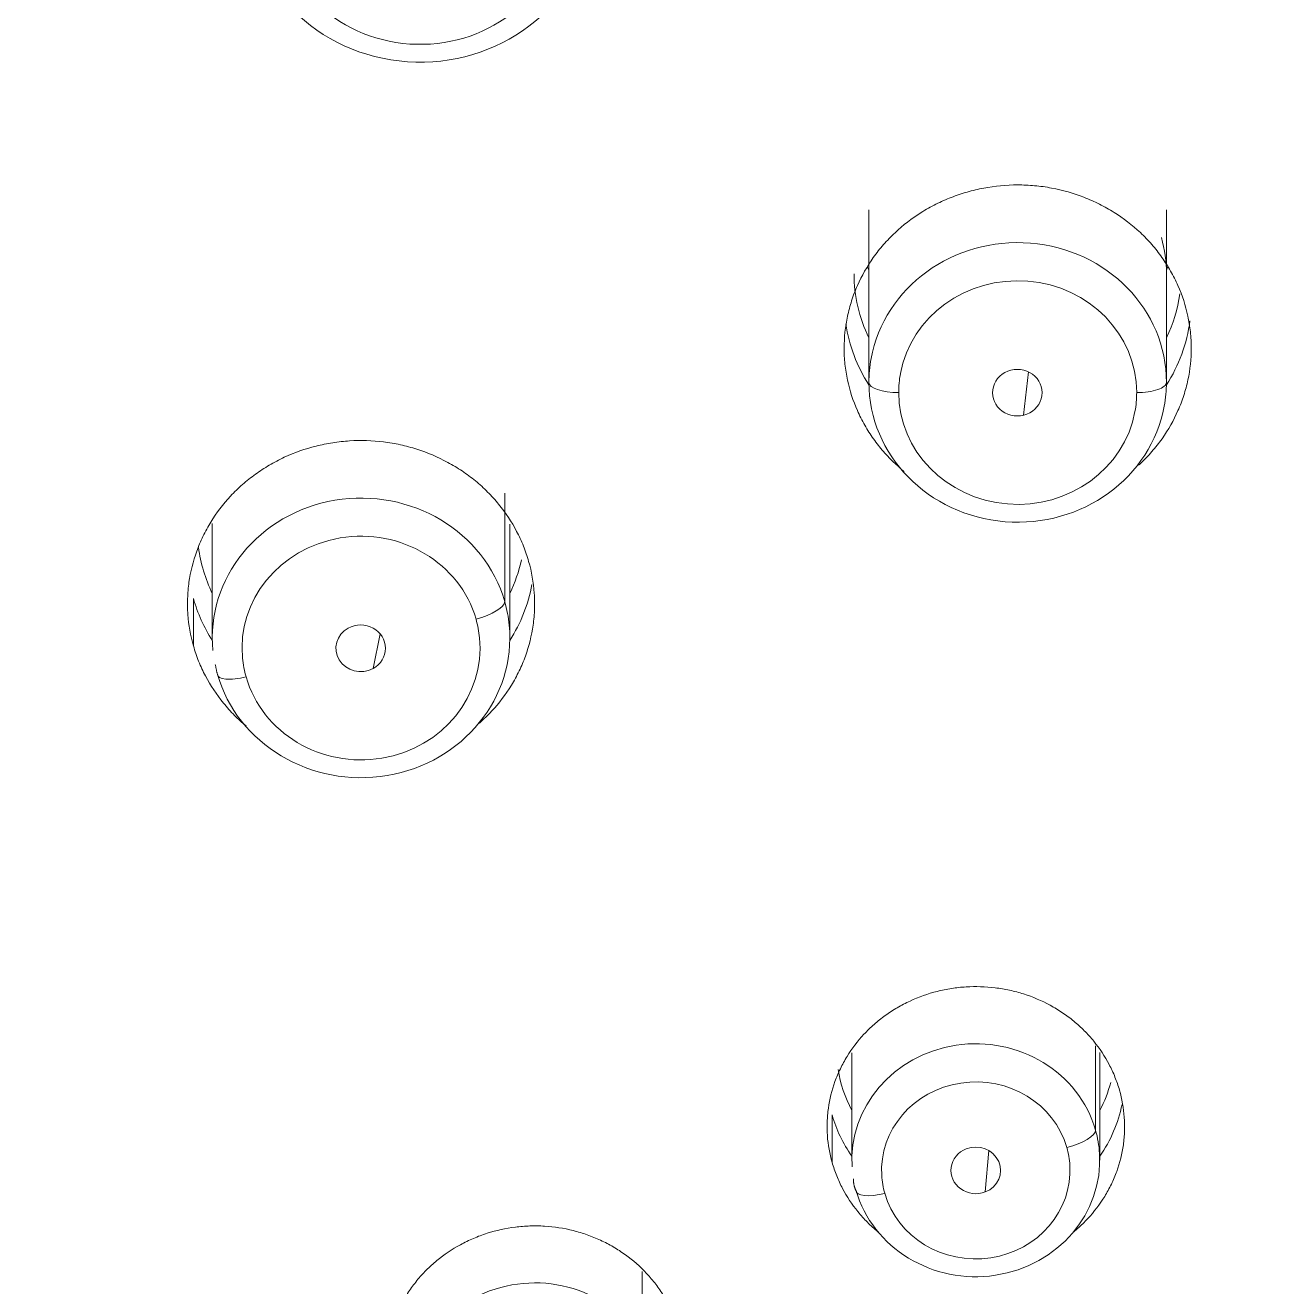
# Model space of a CAD drawing. Extents: x 3349 to 5808, y -3 to 827.
# Drawn here: x 3854.1 to 3864.27, y 541.51 to 551.68 of the extents above; entities that cross this region are included whole.
import ezdxf

# ---------------------------------------------------------------- set-up
doc = ezdxf.new("R2010")
doc.units = 0
doc.header["$LTSCALE"] = 4
doc.header["$MEASUREMENT"] = 0
doc.layers.get('0').update_dxf_attribs({"linetype": 'CONTINUOUS'})
doc.layers.add('1', color=7, linetype='CONTINUOUS')

msp = doc.modelspace()

# ---------------------------------------------------------------- linework, layer by layer
at = {"color": 7, "ltscale": 0.5}
msp.add_ellipse((3868.108, 529.628), major_axis=(-47.422, 0), ratio=0.896694, start_param=1.587359, end_param=7.826525, dxfattribs=at)
at = {"layer": '1', "color": 7, "linetype": 'Continuous', "lineweight": 18}
for p, q in [((3860.907, 550.194), (3860.907, 549.677)), ((3863.307, 549.677), (3863.307, 550.194)), ((3860.907, 548.801), (3860.907, 549.677)), ((3863.307, 548.801), (3863.307, 549.677)), ((3855.61, 547.662), (3855.61, 546.74)), ((3858.01, 546.74), (3858.01, 547.657)), ((3860.769, 543.393), (3860.769, 542.526)), ((3862.769, 542.526), (3862.769, 543.394))]:
    msp.add_line(p, q, dxfattribs=at)
at = {"layer": '1', "color": 7, "linetype": 'Continuous', "lineweight": 13}
for p, q in [((3862.155, 548.536), (3862.194, 548.886)), ((3857.969, 547.032), (3857.969, 547.908)), ((3855.458, 546.675), (3855.458, 547.057)), ((3856.907, 546.493), (3856.965, 546.773)), ((3862.735, 542.769), (3862.735, 543.448)), ((3860.61, 542.507), (3860.61, 542.891)), ((3861.846, 542.27), (3861.873, 542.605)), ((3859.078, 541.067), (3859.078, 541.628))]:
    msp.add_line(p, q, dxfattribs=at)
at = {"layer": '1', "color": 7, "linetype": 'Continuous', "lineweight": 18}
for centre, major_axis, ratio, start_param, end_param in [((3857.287, 552.7), (-1.4, 0), 0.939693, 0, 2.995339), ((3862.107, 548.801), (-1.2, 0), 0.939693, 3.141593, 6.112556), ((3862.107, 549.677), (1.32, 0), 0.939693, 3.141609, 3.571271), ((3862.107, 550.224), (-1.32, 0), 0.939693, 0.409209, 0.429679), ((3862.107, 550.224), (-1.32, 0), 0.939693, 2.711898, 2.735902), ((3862.107, 549.677), (1.32, 0), 0.939693, 5.853491, 6.151697), ((3862.107, 549.458), (-1.4, 0), 0.939693, 0.141077, 0.541409), ((3862.107, 549.458), (-1.4, 0), 0.939693, 2.600183, 3.020224), ((3862.107, 548.801), (-1.2, 0), 0.939693, 6.112556, 6.283185), ((3862.104, 548.718), (-0.2, 0), 0.939817, 4.974809, 8.116402), ((3862.104, 548.718), (-0.2, 0), 0.939817, 1.833216, 4.974809), ((3862.107, 548.801), (-1.2, 0), 0.939693, 0, 2.970964), ((3862.107, 548.801), (-1.2, 0), 0.939693, 2.970964, 3.141593), ((3856.81, 546.74), (-1.2, 0), 0.939693, 3.403392, 6.374356), ((3856.81, 547.616), (1.32, 0), 0.939693, 3.259779, 3.571336), ((3856.81, 547.616), (1.32, 0), 0.939693, 5.853507, 6.083089), ((3856.81, 547.397), (-1.4, 0), 0.939693, 2.600171, 2.968237), ((3856.81, 547.397), (-1.4, 0), 0.939693, 0.261799, 0.541414), ((3856.81, 546.74), (-1.2, 0), 0.939693, 0.261799, 3.232763), ((3856.807, 546.656), (-0.2, 0), 0.939765, 5.237061, 8.378653), ((3856.807, 546.656), (-0.2, 0), 0.939765, 2.095468, 5.237061), ((3861.769, 542.526), (-1, 0), 0.939693, 3.403392, 6.34023), ((3861.769, 543.402), (1.12, 0), 0.939693, 3.278645, 3.608708), ((3861.769, 543.402), (1.12, 0), 0.939693, 5.81607, 6.045701), ((3861.769, 543.183), (-1.2, 0), 0.939693, 2.555903, 2.956898), ((3861.769, 543.183), (-1.2, 0), 0.939693, 0.261799, 0.585694), ((3861.769, 542.444), (-0.2, 0), 0.939718, 1.963547, 5.105136), ((3861.769, 542.526), (-1, 0), 0.939693, 0.261799, 3.198637), ((3861.769, 542.444), (-0.2, 0), 0.939718, 5.105136, 8.246733), ((3858.212, 540.597), (-1, 0), 0.939693, 3.665191, 6.602029)]:
    msp.add_ellipse(centre, major_axis=major_axis, ratio=ratio, start_param=start_param, end_param=end_param, dxfattribs=at)
at = {"layer": '1', "color": 7, "linetype": 'Continuous', "lineweight": 13}
for centre, major_axis, ratio, start_param, end_param in [((3857.287, 552.618), (-1.16, 0), 0.939693, 0, 2.995339), ((3862.107, 549.677), (1.2, 0), 0.939693, 0, 0.261799), ((3862.107, 548.719), (-0.96, 0), 0.939693, 3.141593, 6.112556), ((3862.107, 548.719), (-0.96, 0), 0.939693, 6.112556, 6.283185), ((3861.147, 548.801), (0.24, 0), 0.34202, 3.141593, 4.712389), ((3863.067, 548.801), (-0.24, 0), 0.34202, 1.570796, 3.141593), ((3862.107, 548.719), (-0.96, 0), 0.939693, 0, 2.970964), ((3862.107, 548.719), (-0.96, 0), 0.939693, 2.970964, 3.141593), ((3856.81, 546.658), (-0.96, 0), 0.939693, 3.403392, 6.374356), ((3857.737, 546.974), (-0.231, -0.066), 0.330366, 1.476871, 3.047667), ((3856.81, 546.74), (-1.2, 0), 0.939693, 3.232763, 3.403392), ((3856.81, 546.658), (-0.96, 0), 0.939693, 3.232763, 3.403392), ((3856.81, 546.658), (-0.96, 0), 0.939693, 0.261799, 3.232763), ((3856.81, 546.658), (-0.96, 0), 0.939693, 0.09117, 0.261799), ((3855.883, 546.507), (0.231, 0.066), 0.330366, 3.047667, 4.618464), ((3861.769, 542.444), (-0.76, 0), 0.939693, 3.403392, 6.34023), ((3862.504, 542.711), (0.231, 0.066), 0.330366, 4.618464, 6.18926), ((3861.769, 542.526), (-1, 0), 0.939693, 3.198637, 3.403392), ((3861.769, 542.444), (-0.76, 0), 0.939693, 3.198637, 3.403392), ((3861.769, 542.444), (-0.76, 0), 0.939693, 0.261799, 3.198637), ((3861.769, 542.444), (-0.76, 0), 0.939693, 0.057045, 0.261799), ((3861.035, 542.341), (-0.231, -0.066), 0.330366, 6.18926, 7.760056)]:
    msp.add_ellipse(centre, major_axis=major_axis, ratio=ratio, start_param=start_param, end_param=end_param, dxfattribs=at)
at = {"layer": '1', "color": 7, "linetype": 'Continuous', "lineweight": 18}
for points, knots in [([(3867.787, 577.688), (3866.647, 577.688), (3865.515, 577.653), (3863.272, 577.515), (3862.162, 577.412), (3858.869, 577.008), (3856.725, 576.611), (3852.571, 575.59), (3850.561, 574.967), (3847.66, 573.886), (3846.713, 573.501), (3844.859, 572.687), (3843.952, 572.258), (3841.296, 570.908), (3839.611, 569.926), (3836.42, 567.83), (3834.915, 566.716), (3832.091, 564.386), (3830.771, 563.17), (3828.317, 560.663), (3827.183, 559.372), (3825.096, 556.742), (3824.143, 555.404), (3822.412, 552.702), (3821.632, 551.339), (3820.237, 548.61), (3819.622, 547.243), (3818.545, 544.523), (3818.083, 543.17), (3817.299, 540.493), (3816.978, 539.169), (3816.461, 536.563), (3816.264, 535.281), (3815.98, 532.77), (3815.892, 531.541), (3815.811, 529.142), (3815.818, 527.973), (3815.916, 525.699), (3816.007, 524.595), (3816.256, 522.458), (3816.414, 521.425), (3816.785, 519.431), (3816.998, 518.47), (3817.466, 516.623), (3817.722, 515.737), (3818.261, 514.038), (3818.545, 513.225), (3819.13, 511.673), (3819.431, 510.933), (3820.04, 509.523), (3820.348, 508.854), (3820.961, 507.583), (3821.267, 506.982), (3821.868, 505.845), (3822.163, 505.31), (3822.737, 504.302), (3823.015, 503.83), (3823.547, 502.945), (3823.802, 502.533), (3824.284, 501.767), (3824.511, 501.413), (3825.146, 500.434), (3825.509, 499.894), (3825.951, 499.247), (3826.081, 499.059), (3826.25, 498.816), (3826.302, 498.742), (3826.373, 498.641), (3826.407, 498.593), (3826.444, 498.541), (3826.461, 498.516), (3826.47, 498.504), (3826.474, 498.498), (3826.476, 498.495), (3826.477, 498.494), (3826.477, 498.493), (3826.478, 498.493), (3826.478, 498.492), (3826.478, 498.492), (3826.478, 498.492), (3826.478, 498.492), (3826.478, 498.492), (3827.078, 497.644), (3827.7, 496.803), (3828.999, 495.145), (3829.675, 494.328), (3830.726, 493.122), (3831.082, 492.724), (3831.807, 491.933), (3832.175, 491.541), (3833.296, 490.377), (3834.063, 489.615), (3835.223, 488.48), (3835.611, 488.103), (3836.388, 487.348), (3836.776, 486.97), (3837.939, 485.83), (3838.712, 485.064), (3840.242, 483.506), (3840.999, 482.715), (3842.486, 481.1), (3843.217, 480.275), (3844.636, 478.582), (3845.326, 477.714), (3846.647, 475.926), (3847.279, 475.006), (3848.171, 473.584), (3848.459, 473.103), (3849.014, 472.126), (3849.281, 471.631), (3850.053, 470.124), (3850.528, 469.093), (3851.177, 467.513), (3851.383, 466.981), (3851.774, 465.906), (3851.96, 465.363), (3852.487, 463.722), (3852.799, 462.61), (3853.355, 460.359), (3853.598, 459.219), (3854.023, 456.919), (3854.205, 455.759), (3854.521, 453.422), (3854.655, 452.245), (3854.885, 449.88), (3854.982, 448.691), (3855.086, 447.198), (3855.109, 446.862), (3855.131, 446.52), (3855.133, 446.478), (3855.134, 446.469), (3855.134, 446.464), (3855.135, 446.449), (3855.137, 446.42), (3855.144, 446.313), (3855.159, 446.059), (3855.211, 445.197), (3855.253, 444.404), (3855.346, 442.48), (3855.397, 432.158), (3855.485, 429.491), (3855.52, 428.132), (3855.58, 425.364), (3855.605, 423.955), (3855.646, 421.087), (3855.664, 419.628), (3855.695, 416.66), (3855.708, 415.152), (3855.73, 412.085), (3855.74, 410.527), (3855.749, 408.746), (3855.75, 408.523), (3855.751, 408.297), (3855.751, 408.269), (3855.751, 408.264), (3855.751, 408.262), (3855.751, 408.258), (3855.751, 408.249), (3855.751, 408.224), (3855.752, 408.14), (3855.753, 407.942), (3855.756, 407.275), (3855.758, 406.676), (3855.764, 405.252), (3855.767, 404.322), (3855.775, 401.586), (3855.779, 399.837), (3855.785, 396.489), (3855.787, 394.889), (3855.791, 390.315), (3855.792, 387.565), (3855.793, 382.663), (3855.793, 380.511), (3855.793, 378.658)], [0, 0, 0, 0, 0.007812, 0.007812, 0.015625, 0.015625, 0.03125, 0.03125, 0.046875, 0.046875, 0.054687, 0.054687, 0.0625, 0.0625, 0.078125, 0.078125, 0.09375, 0.09375, 0.109375, 0.109375, 0.125, 0.125, 0.140625, 0.140625, 0.15625, 0.15625, 0.171875, 0.171875, 0.1875, 0.1875, 0.203125, 0.203125, 0.21875, 0.21875, 0.234375, 0.234375, 0.25, 0.25, 0.265625, 0.265625, 0.28125, 0.28125, 0.296875, 0.296875, 0.3125, 0.3125, 0.328125, 0.328125, 0.34375, 0.34375, 0.359375, 0.359375, 0.375, 0.375, 0.390625, 0.390625, 0.40625, 0.40625, 0.421875, 0.421875, 0.4375, 0.4375, 0.46875, 0.46875, 0.484375, 0.484375, 0.492187, 0.492187, 0.496094, 0.498047, 0.499023, 0.499512, 0.499756, 0.499878, 0.499939, 0.499969, 0.499985, 0.499992, 0.499996, 0.499998, 0.499998, 0.5, 0.5, 0.515625, 0.515625, 0.53125, 0.53125, 0.539062, 0.539062, 0.546875, 0.546875, 0.5625, 0.5625, 0.570312, 0.570312, 0.578125, 0.578125, 0.59375, 0.59375, 0.609375, 0.609375, 0.625, 0.625, 0.640625, 0.640625, 0.65625, 0.65625, 0.664062, 0.664062, 0.671875, 0.671875, 0.6875, 0.6875, 0.695312, 0.695312, 0.703125, 0.703125, 0.71875, 0.71875, 0.734375, 0.734375, 0.75, 0.75, 0.765625, 0.765625, 0.78125, 0.78125, 0.785156, 0.785645, 0.785706, 0.785706, 0.785767, 0.785767, 0.785889, 0.786133, 0.787109, 0.789062, 0.796875, 0.796875, 0.8125, 0.8125, 0.828125, 0.828125, 0.84375, 0.84375, 0.859375, 0.859375, 0.875, 0.875, 0.890625, 0.890625, 0.892578, 0.892822, 0.892853, 0.892853, 0.892868, 0.892868, 0.892883, 0.892944, 0.893066, 0.893555, 0.894531, 0.898437, 0.898437, 0.90625, 0.90625, 0.921875, 0.921875, 0.9375, 0.9375, 0.96875, 0.96875, 1, 1, 1, 1]), ([(3860.707, 549.078), (3860.707, 549.165), (3860.716, 549.25), (3860.743, 549.376), (3860.754, 549.418), (3860.774, 549.48), (3860.781, 549.501), (3860.797, 549.542), (3860.805, 549.562), (3860.849, 549.661), (3860.892, 549.737), (3860.955, 549.826), (3860.969, 549.844), (3860.996, 549.879), (3861.01, 549.896), (3861.054, 549.946), (3861.085, 549.978), (3861.182, 550.069), (3861.252, 550.124), (3861.348, 550.184), (3861.367, 550.195), (3861.407, 550.218), (3861.427, 550.228), (3861.488, 550.259), (3861.57, 550.295), (3861.656, 550.324), (3861.722, 550.343), (3861.744, 550.349), (3861.789, 550.36), (3861.811, 550.364), (3861.924, 550.385), (3862.015, 550.394), (3862.152, 550.394), (3862.198, 550.392), (3862.266, 550.386), (3862.289, 550.383), (3862.335, 550.377), (3862.358, 550.373), (3862.47, 550.352), (3862.557, 550.327), (3862.663, 550.286), (3862.684, 550.277), (3862.726, 550.259), (3862.746, 550.249), (3862.807, 550.218), (3862.846, 550.196), (3862.96, 550.125), (3863.031, 550.07), (3863.113, 549.994), (3863.129, 549.978), (3863.159, 549.946), (3863.174, 549.93), (3863.218, 549.88), (3863.272, 549.811), (3863.319, 549.737), (3863.352, 549.68), (3863.362, 549.661), (3863.382, 549.622), (3863.391, 549.602), (3863.435, 549.502), (3863.462, 549.42), (3863.484, 549.315), (3863.488, 549.294), (3863.495, 549.251), (3863.498, 549.229), (3863.505, 549.165), (3863.507, 549.121), (3863.507, 549.078)], [0, 0, 0, 0, 0.0625, 0.0625, 0.09375, 0.09375, 0.109375, 0.109375, 0.125, 0.125, 0.1875, 0.1875, 0.203125, 0.203125, 0.21875, 0.21875, 0.25, 0.25, 0.3125, 0.3125, 0.328125, 0.328125, 0.34375, 0.34375, 0.375, 0.40625, 0.40625, 0.421875, 0.421875, 0.4375, 0.4375, 0.5, 0.5, 0.53125, 0.53125, 0.546875, 0.546875, 0.5625, 0.5625, 0.625, 0.625, 0.640625, 0.640625, 0.65625, 0.65625, 0.6875, 0.6875, 0.75, 0.75, 0.765625, 0.765625, 0.78125, 0.78125, 0.8125, 0.84375, 0.84375, 0.859375, 0.859375, 0.875, 0.875, 0.9375, 0.9375, 0.953125, 0.953125, 0.96875, 0.96875, 1, 1, 1, 1]), ([(3861.192, 548.081), (3861.167, 548.102), (3861.142, 548.124), (3861.102, 548.162), (3861.086, 548.177), (3861.055, 548.209), (3861.04, 548.226), (3860.996, 548.276), (3860.942, 548.344), (3860.895, 548.418), (3860.862, 548.475), (3860.852, 548.494), (3860.832, 548.534), (3860.823, 548.553), (3860.779, 548.653), (3860.752, 548.735), (3860.73, 548.841), (3860.726, 548.862), (3860.719, 548.905), (3860.716, 548.926), (3860.709, 548.991), (3860.707, 549.034), (3860.707, 549.078)], [0, 0, 0, 0, 0.084511, 0.084511, 0.141729, 0.141729, 0.198947, 0.198947, 0.313383, 0.42782, 0.42782, 0.485038, 0.485038, 0.542256, 0.542256, 0.771128, 0.771128, 0.828346, 0.828346, 0.885564, 0.885564, 1, 1, 1, 1]), ([(3863.507, 549.078), (3863.507, 548.991), (3863.498, 548.905), (3863.471, 548.779), (3863.46, 548.737), (3863.44, 548.675), (3863.433, 548.655), (3863.418, 548.614), (3863.409, 548.594), (3863.365, 548.494), (3863.322, 548.419), (3863.259, 548.329), (3863.246, 548.311), (3863.218, 548.277), (3863.204, 548.26), (3863.16, 548.209), (3863.129, 548.177), (3863.092, 548.142), (3863.087, 548.138), (3863.082, 548.133)], [0, 0, 0, 0, 0.245369, 0.245369, 0.368053, 0.368053, 0.429395, 0.429395, 0.490737, 0.490737, 0.736106, 0.736106, 0.797448, 0.797448, 0.85879, 0.85879, 0.981474, 0.981474, 1, 1, 1, 1]), ([(3855.458, 546.675), (3855.434, 546.759), (3855.419, 546.844), (3855.41, 546.972), (3855.409, 547.015), (3855.412, 547.08), (3855.413, 547.102), (3855.417, 547.145), (3855.419, 547.167), (3855.434, 547.273), (3855.455, 547.357), (3855.492, 547.459), (3855.499, 547.479), (3855.516, 547.519), (3855.525, 547.539), (3855.554, 547.599), (3855.575, 547.637), (3855.643, 547.748), (3855.696, 547.818), (3855.772, 547.9), (3855.788, 547.916), (3855.82, 547.947), (3855.836, 547.962), (3855.887, 548.006), (3855.956, 548.062), (3856.031, 548.11), (3856.089, 548.145), (3856.109, 548.156), (3856.15, 548.177), (3856.17, 548.187), (3856.273, 548.235), (3856.359, 548.265), (3856.491, 548.298), (3856.536, 548.307), (3856.604, 548.318), (3856.627, 548.321), (3856.673, 548.326), (3856.695, 548.328), (3856.81, 548.335), (3856.901, 548.332), (3857.014, 548.318), (3857.037, 548.315), (3857.083, 548.307), (3857.105, 548.303), (3857.172, 548.288), (3857.216, 548.276), (3857.346, 548.235), (3857.429, 548.2), (3857.529, 548.145), (3857.549, 548.134), (3857.588, 548.111), (3857.607, 548.099), (3857.662, 548.061), (3857.734, 548.008), (3857.8, 547.948), (3857.847, 547.901), (3857.862, 547.885), (3857.892, 547.852), (3857.906, 547.835), (3857.976, 547.749), (3858.025, 547.676), (3858.075, 547.58), (3858.085, 547.561), (3858.103, 547.521), (3858.112, 547.501), (3858.136, 547.44), (3858.15, 547.399), (3858.162, 547.357)], [0, 0, 0, 0, 0.0625, 0.0625, 0.09375, 0.09375, 0.109375, 0.109375, 0.125, 0.125, 0.1875, 0.1875, 0.203125, 0.203125, 0.21875, 0.21875, 0.25, 0.25, 0.3125, 0.3125, 0.328125, 0.328125, 0.34375, 0.34375, 0.375, 0.40625, 0.40625, 0.421875, 0.421875, 0.4375, 0.4375, 0.5, 0.5, 0.53125, 0.53125, 0.546875, 0.546875, 0.5625, 0.5625, 0.625, 0.625, 0.640625, 0.640625, 0.65625, 0.65625, 0.6875, 0.6875, 0.75, 0.75, 0.765625, 0.765625, 0.78125, 0.78125, 0.8125, 0.84375, 0.84375, 0.859375, 0.859375, 0.875, 0.875, 0.9375, 0.9375, 0.953125, 0.953125, 0.96875, 0.96875, 1, 1, 1, 1]), ([(3858.162, 547.357), (3858.186, 547.273), (3858.201, 547.188), (3858.21, 547.059), (3858.211, 547.016), (3858.209, 546.952), (3858.207, 546.93), (3858.204, 546.887), (3858.201, 546.865), (3858.186, 546.758), (3858.165, 546.675), (3858.129, 546.573), (3858.121, 546.553), (3858.104, 546.513), (3858.095, 546.493), (3858.066, 546.433), (3858.045, 546.395), (3857.977, 546.283), (3857.924, 546.214), (3857.848, 546.132), (3857.832, 546.116), (3857.8, 546.085), (3857.784, 546.07), (3857.765, 546.054), (3857.763, 546.052), (3857.762, 546.05)], [0, 0, 0, 0, 0.180905, 0.180905, 0.271358, 0.271358, 0.316584, 0.316584, 0.361811, 0.361811, 0.542716, 0.542716, 0.587943, 0.587943, 0.633169, 0.633169, 0.723622, 0.723622, 0.904527, 0.904527, 0.949753, 0.949753, 0.99498, 0.99498, 1, 1, 1, 1]), ([(3855.882, 546.03), (3855.85, 546.057), (3855.819, 546.085), (3855.774, 546.131), (3855.758, 546.147), (3855.728, 546.18), (3855.714, 546.197), (3855.644, 546.283), (3855.596, 546.355), (3855.545, 546.452), (3855.535, 546.471), (3855.517, 546.511), (3855.508, 546.531), (3855.484, 546.592), (3855.47, 546.633), (3855.458, 546.675)], [0, 0, 0, 0, 0.158957, 0.158957, 0.243061, 0.243061, 0.327166, 0.327166, 0.663583, 0.663583, 0.747687, 0.747687, 0.831791, 0.831791, 1, 1, 1, 1]), ([(3860.61, 542.507), (3860.59, 542.579), (3860.577, 542.651), (3860.569, 542.761), (3860.569, 542.798), (3860.571, 542.854), (3860.572, 542.872), (3860.575, 542.909), (3860.577, 542.928), (3860.59, 543.019), (3860.608, 543.091), (3860.639, 543.178), (3860.646, 543.196), (3860.66, 543.23), (3860.668, 543.247), (3860.693, 543.298), (3860.711, 543.331), (3860.769, 543.427), (3860.815, 543.486), (3860.88, 543.556), (3860.893, 543.57), (3860.921, 543.597), (3860.935, 543.61), (3860.978, 543.647), (3861.037, 543.695), (3861.102, 543.737), (3861.152, 543.766), (3861.169, 543.776), (3861.203, 543.794), (3861.221, 543.802), (3861.309, 543.843), (3861.383, 543.869), (3861.496, 543.898), (3861.534, 543.906), (3861.593, 543.915), (3861.612, 543.917), (3861.652, 543.922), (3861.671, 543.923), (3861.769, 543.929), (3861.847, 543.927), (3861.945, 543.915), (3861.964, 543.912), (3862.003, 543.906), (3862.022, 543.902), (3862.08, 543.889), (3862.118, 543.879), (3862.229, 543.844), (3862.3, 543.813), (3862.386, 543.767), (3862.403, 543.757), (3862.436, 543.737), (3862.485, 543.706), (3862.561, 543.649), (3862.618, 543.598), (3862.671, 543.544), (3862.697, 543.515), (3862.769, 543.427), (3862.81, 543.365), (3862.854, 543.282), (3862.862, 543.266), (3862.878, 543.232), (3862.885, 543.214), (3862.906, 543.162), (3862.918, 543.127), (3862.929, 543.091)], [0, 0, 0, 0, 0.0625, 0.0625, 0.09375, 0.09375, 0.109375, 0.109375, 0.125, 0.125, 0.1875, 0.1875, 0.203125, 0.203125, 0.21875, 0.21875, 0.25, 0.25, 0.3125, 0.3125, 0.328125, 0.328125, 0.34375, 0.34375, 0.375, 0.40625, 0.40625, 0.421875, 0.421875, 0.4375, 0.4375, 0.5, 0.5, 0.53125, 0.53125, 0.546875, 0.546875, 0.5625, 0.5625, 0.625, 0.625, 0.640625, 0.640625, 0.65625, 0.65625, 0.6875, 0.6875, 0.75, 0.75, 0.765625, 0.765625, 0.78125, 0.8125, 0.84375, 0.84375, 0.875, 0.875, 0.9375, 0.9375, 0.953125, 0.953125, 0.96875, 0.96875, 1, 1, 1, 1]), ([(3862.929, 543.091), (3862.949, 543.019), (3862.962, 542.946), (3862.969, 542.836), (3862.97, 542.799), (3862.968, 542.744), (3862.967, 542.725), (3862.964, 542.688), (3862.962, 542.669), (3862.949, 542.578), (3862.931, 542.506), (3862.9, 542.419), (3862.893, 542.402), (3862.878, 542.367), (3862.871, 542.35), (3862.846, 542.299), (3862.828, 542.266), (3862.77, 542.171), (3862.724, 542.111), (3862.659, 542.041), (3862.646, 542.027), (3862.618, 542.001), (3862.604, 541.988), (3862.58, 541.966), (3862.57, 541.958), (3862.56, 541.949)], [0, 0, 0, 0, 0.176266, 0.176266, 0.264399, 0.264399, 0.308465, 0.308465, 0.352532, 0.352532, 0.528797, 0.528797, 0.572864, 0.572864, 0.61693, 0.61693, 0.705063, 0.705063, 0.881329, 0.881329, 0.925395, 0.925395, 0.969462, 0.969462, 1, 1, 1, 1]), ([(3860.985, 541.945), (3860.983, 541.946), (3860.952, 541.972), (3860.921, 541.999), (3860.868, 542.053), (3860.842, 542.082), (3860.77, 542.17), (3860.729, 542.232), (3860.685, 542.315), (3860.677, 542.332), (3860.661, 542.366), (3860.654, 542.383), (3860.633, 542.435), (3860.621, 542.471), (3860.61, 542.507)], [0, 0, 0, 0, 0.01137, 0.176141, 0.176141, 0.340913, 0.340913, 0.670457, 0.670457, 0.752842, 0.752842, 0.835228, 0.835228, 1, 1, 1, 1]), ([(3857.173, 540.304), (3857.134, 540.368), (3857.101, 540.435), (3857.064, 540.54), (3857.053, 540.575), (3857.039, 540.629), (3857.035, 540.648), (3857.028, 540.684), (3857.025, 540.703), (3857.012, 540.794), (3857.01, 540.868), (3857.016, 540.96), (3857.018, 540.978), (3857.022, 541.015), (3857.025, 541.033), (3857.035, 541.089), (3857.043, 541.125), (3857.074, 541.231), (3857.101, 541.3), (3857.145, 541.383), (3857.154, 541.4), (3857.173, 541.432), (3857.183, 541.448), (3857.214, 541.495), (3857.259, 541.556), (3857.309, 541.612), (3857.349, 541.652), (3857.363, 541.666), (3857.392, 541.692), (3857.406, 541.704), (3857.48, 541.765), (3857.544, 541.808), (3857.646, 541.863), (3857.68, 541.88), (3857.734, 541.903), (3857.753, 541.911), (3857.789, 541.924), (3857.808, 541.931), (3857.901, 541.96), (3857.977, 541.977), (3858.074, 541.989), (3858.094, 541.991), (3858.133, 541.994), (3858.153, 541.995), (3858.212, 541.997), (3858.251, 541.997), (3858.368, 541.989), (3858.446, 541.978), (3858.541, 541.954), (3858.56, 541.948), (3858.598, 541.937), (3858.616, 541.931), (3858.671, 541.911), (3858.743, 541.882), (3858.812, 541.847), (3858.878, 541.808), (3858.911, 541.786), (3859.005, 541.719), (3859.062, 541.668), (3859.127, 541.599), (3859.139, 541.585), (3859.164, 541.556), (3859.176, 541.541), (3859.21, 541.496), (3859.232, 541.465), (3859.252, 541.432)], [0, 0, 0, 0, 0.0625, 0.0625, 0.09375, 0.09375, 0.109375, 0.109375, 0.125, 0.125, 0.1875, 0.1875, 0.203125, 0.203125, 0.21875, 0.21875, 0.25, 0.25, 0.3125, 0.3125, 0.328125, 0.328125, 0.34375, 0.34375, 0.375, 0.40625, 0.40625, 0.421875, 0.421875, 0.4375, 0.4375, 0.5, 0.5, 0.53125, 0.53125, 0.546875, 0.546875, 0.5625, 0.5625, 0.625, 0.625, 0.640625, 0.640625, 0.65625, 0.65625, 0.6875, 0.6875, 0.75, 0.75, 0.765625, 0.765625, 0.78125, 0.78125, 0.8125, 0.84375, 0.84375, 0.875, 0.875, 0.9375, 0.9375, 0.953125, 0.953125, 0.96875, 0.96875, 1, 1, 1, 1])]:
    msp.add_open_spline(points, degree=3, knots=knots, dxfattribs=at)
at = {"layer": '1', "color": 7, "linetype": 'Continuous', "lineweight": 13}
msp.add_open_spline([(3856.243, 378.657), (3856.244, 379.076), (3856.252, 381.175), (3856.263, 384.79), (3856.276, 389.37), (3856.285, 393.539), (3856.29, 397.344), (3856.293, 400.81), (3856.292, 403.96), (3856.288, 406.866), (3856.282, 409.65), (3856.272, 412.425), (3856.258, 415.229), (3856.24, 418.032), (3856.216, 420.829), (3856.185, 423.701), (3856.138, 426.779), (3856.065, 430.144), (3855.948, 442.769), (3855.768, 446.455), (3855.513, 449.996), (3855.185, 453.245), (3854.787, 456.167), (3854.327, 458.792), (3853.814, 461.149), (3853.262, 463.259), (3852.683, 465.152), (3852.076, 466.884), (3851.421, 468.532), (3850.696, 470.153), (3849.897, 471.749), (3849.031, 473.299), (3848.087, 474.822), (3847.026, 476.381), (3845.799, 478.03), (3844.402, 479.759), (3842.891, 481.494), (3841.363, 483.145), (3839.903, 484.653), (3838.553, 486.005), (3837.32, 487.217), (3836.199, 488.305), (3835.186, 489.289), (3834.272, 490.188), (3833.435, 491.027), (3832.645, 491.844), (3831.866, 492.678), (3831.067, 493.564), (3830.229, 494.533), (3829.346, 495.6), (3828.427, 496.77), (3827.474, 498.051), (3826.48, 499.46), (3825.431, 501.025), (3824.316, 502.772), (3823.142, 504.733), (3821.946, 506.915), (3820.809, 509.247), (3819.817, 511.573), (3819.017, 513.744), (3818.397, 515.693), (3817.922, 517.432), (3817.558, 518.988), (3817.281, 520.381), (3817.071, 521.631), (3816.911, 522.763), (3816.788, 523.81), (3816.693, 524.815), (3816.62, 525.831), (3816.567, 526.918), (3816.538, 528.124), (3816.545, 529.466), (3816.596, 530.887), (3816.691, 532.29), (3816.82, 533.604), (3816.974, 534.833), (3817.155, 536.029), (3817.373, 537.249), (3817.641, 538.54), (3817.974, 539.935), (3818.39, 541.453), (3818.908, 543.103), (3819.546, 544.888), (3820.332, 546.817), (3821.297, 548.901), (3822.484, 551.153), (3823.943, 553.58), (3825.735, 556.181), (3827.909, 558.912), (3830.445, 561.646), (3833.204, 564.194), (3835.985, 566.405), (3838.636, 568.238), (3841.105, 569.737), (3843.392, 570.968), (3845.505, 571.98), (3847.449, 572.811), (3849.233, 573.496), (3850.879, 574.065), (3852.406, 574.54), (3853.82, 574.936), (3855.123, 575.264), (3856.318, 575.536), (3857.414, 575.76), (3858.419, 575.945), (3859.34, 576.097), (3860.183, 576.222), (3860.955, 576.325), (3861.66, 576.409), (3862.305, 576.478), (3862.896, 576.535), (3863.437, 576.58), (3863.932, 576.618), (3864.386, 576.648), (3864.801, 576.672), (3865.18, 576.691), (3865.524, 576.707), (3865.837, 576.719), (3866.12, 576.728), (3866.377, 576.735), (3866.608, 576.741), (3866.815, 576.745), (3866.999, 576.748), (3867.166, 576.75), (3867.323, 576.751), (3867.478, 576.752), (3867.632, 576.753), (3867.735, 576.753), (3867.787, 576.753)], degree=3, knots=[0, 0, 0, 0, 0.005332, 0.026657, 0.045928, 0.063518, 0.079622, 0.09428, 0.107542, 0.119646, 0.131211, 0.142915, 0.154909, 0.166846, 0.178543, 0.190457, 0.203359, 0.217671, 0.233236, 0.249287, 0.264578, 0.278367, 0.2908, 0.302077, 0.312278, 0.321501, 0.329846, 0.3375, 0.344906, 0.35249, 0.3602, 0.367734, 0.375218, 0.383151, 0.391929, 0.401614, 0.411732, 0.421533, 0.43059, 0.438792, 0.446183, 0.452884, 0.458958, 0.464444, 0.469493, 0.474346, 0.479239, 0.484381, 0.489946, 0.496016, 0.502549, 0.509528, 0.51707, 0.525338, 0.53446, 0.544553, 0.555725, 0.567644, 0.579257, 0.589655, 0.598767, 0.606828, 0.613996, 0.620369, 0.626055, 0.631169, 0.635861, 0.640339, 0.644857, 0.64969, 0.655098, 0.661237, 0.667901, 0.67441, 0.680321, 0.685819, 0.691204, 0.696728, 0.702624, 0.709068, 0.716154, 0.723922, 0.732423, 0.741735, 0.751978, 0.7633, 0.77586, 0.789833, 0.805359, 0.822162, 0.839063, 0.854695, 0.868637, 0.881052, 0.892202, 0.902275, 0.911323, 0.919459, 0.926876, 0.933712, 0.93999, 0.945713, 0.950929, 0.955689, 0.960034, 0.964003, 0.967625, 0.970931, 0.973947, 0.976701, 0.979221, 0.981527, 0.983638, 0.98557, 0.987336, 0.988946, 0.99041, 0.991737, 0.992939, 0.994031, 0.995018, 0.995896, 0.996668, 0.997366, 0.998029, 0.998682, 0.999334, 1, 1, 1, 1], dxfattribs=at)
at = {"layer": '1', "color": 7, "linetype": 'Continuous', "lineweight": 18}
for points, degree in [([(3855.634, 546.525), (3855.652, 546.441)], 1), ([(3860.782, 542.375), (3860.781, 542.324), (3860.805, 542.275)], 2)]:
    msp.add_open_spline(points, degree=degree, dxfattribs=at)

doc.saveas('drawing.dxf')
